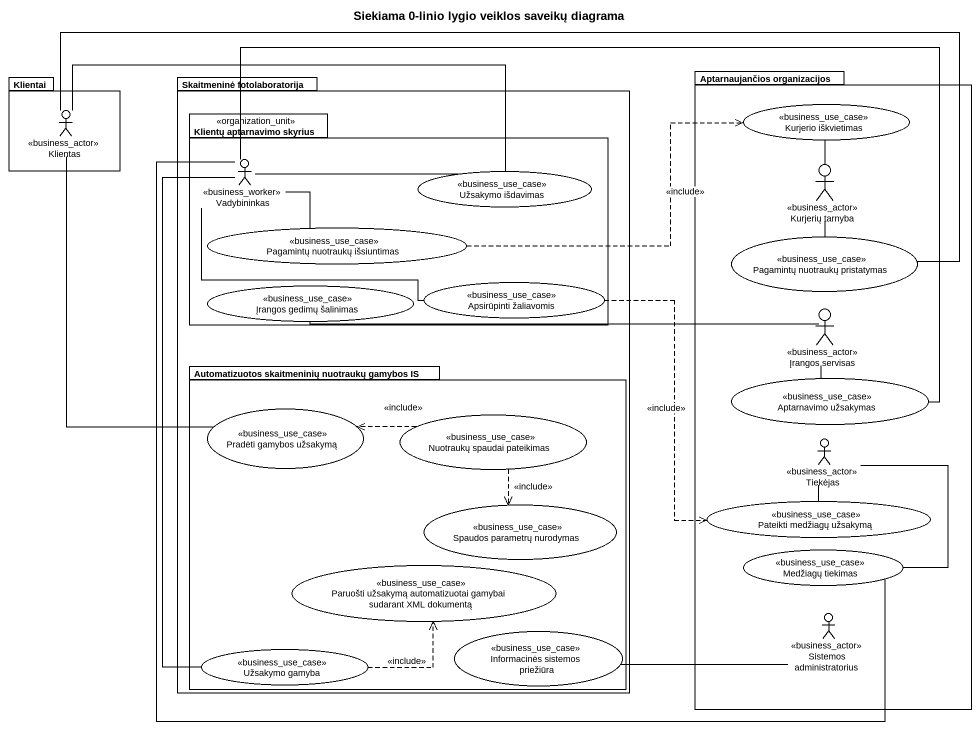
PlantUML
@startuml
title Siekiama 0-linio lygio veiklos saveikų diagrama
package Klientai {
  actor Klientas <<business_actor>>
}
package "Skaitmeninė fotolaboratorija" as Skaitmeninė_fotolaboratorija {
  package "Klientų aptarnavimo skyrius" as Klientų_aptarnavimo_skyrius <<organization_unit>> {
    actor Vadybininkas <<business_worker>>
    usecase "Užsakymo išdavimas" as Užsakymo_išdavimas <<business_use_case>>
    usecase "Pagamintų nuotraukų išsiuntimas" as Pagamintų_nuotraukų <<business_use_case>>
    usecase "Įrangos gedimų šalinimas" as Įrangos_gedimų_šalinimas <<business_use_case>>
    usecase "Apsirūpinti žaliavomis" as Apsirūpinti_žaliavomis <<business_use_case>>
  }
  package "Automatizuotos skaitmeninių nuotraukų gamybos IS" as Automatizuotos_skaitmeninių {
    usecase "Pradėti gamybos užsakymą" as Pradėti_gamybos_užsakymą <<business_use_case>>
    usecase "Nuotraukų spaudai pateikimas" as Nuotraukų_spaudai_pateikimas <<business_use_case>>
    usecase "Spaudos parametrų nurodymas" as Spaudos_parametrų_nurodymas <<business_use_case>>
    usecase "Paruošti užsakymą automatizuotai gamybai sudarant XML dokumentą" as Paruošti_užsakymą <<business_use_case>>
    usecase "Užsakymo gamyba" as Užsakymo_gamyba <<business_use_case>>
    usecase "Informacinės sistemos priežiūra" as Informacinės_sistemos <<business_use_case>>
  }
}
package "Aptarnaujančios organizacijos" as Aptarnaujančios {
  usecase "Kurjerio iškvietimas" as Kurjerio_iškvietimas <<business_use_case>>
  actor "Kurjerių tarnyba" as Kurjerių_tarnyba <<business_actor>>
  usecase "Pagamintų nuotraukų pristatymas" as Pagamintų_nuotraukų_2 <<business_use_case>>
  actor "Įrangos servisas" as Įrangos_servisas <<business_actor>>
  usecase "Aptarnavimo užsakymas" as Aptarnavimo_užsakymas <<business_use_case>>
  actor Tiekėjas <<business_actor>>
  usecase "Pateikti medžiagų užsakymą" as Pateikti_medžiagų_užsakymą <<business_use_case>>
  usecase "Medžiagų tiekimas" as Medžiagų_tiekimas <<business_use_case>>
  actor "Sistemos administratorius" as Sistemos_administratorius <<business_actor>>
}
Klientas -- Pradėti_gamybos_užsakymą
Kurjerio_iškvietimas -- Kurjerių_tarnyba
Vadybininkas -right- Užsakymo_išdavimas
Vadybininkas -- Pagamintų_nuotraukų
Vadybininkas -right- Apsirūpinti_žaliavomis
Vadybininkas -right- Aptarnavimo_užsakymas
Užsakymo_išdavimas -left- Klientas
Kurjerių_tarnyba -- Pagamintų_nuotraukų_2
Pagamintų_nuotraukų .right.> Kurjerio_iškvietimas : <<include>>
Pagamintų_nuotraukų_2 -left- Klientas
Apsirūpinti_žaliavomis ..> Pateikti_medžiagų_užsakymą : <<include>>
Įrangos_servisas -left- Įrangos_gedimų_šalinimas
Aptarnavimo_užsakymas -up- Įrangos_servisas
Nuotraukų_spaudai_pateikimas .left.> Pradėti_gamybos_užsakymą : <<include>>
Nuotraukų_spaudai_pateikimas ..> Spaudos_parametrų_nurodymas : <<include>>
Tiekėjas -- Medžiagų_tiekimas
Pateikti_medžiagų_užsakymą -up- Tiekėjas
Medžiagų_tiekimas -up- Vadybininkas
Sistemos_administratorius -left- Informacinės_sistemos
Užsakymo_gamyba -up- Vadybininkas
Užsakymo_gamyba .right.> Paruošti_užsakymą : <<include>>
@enduml
